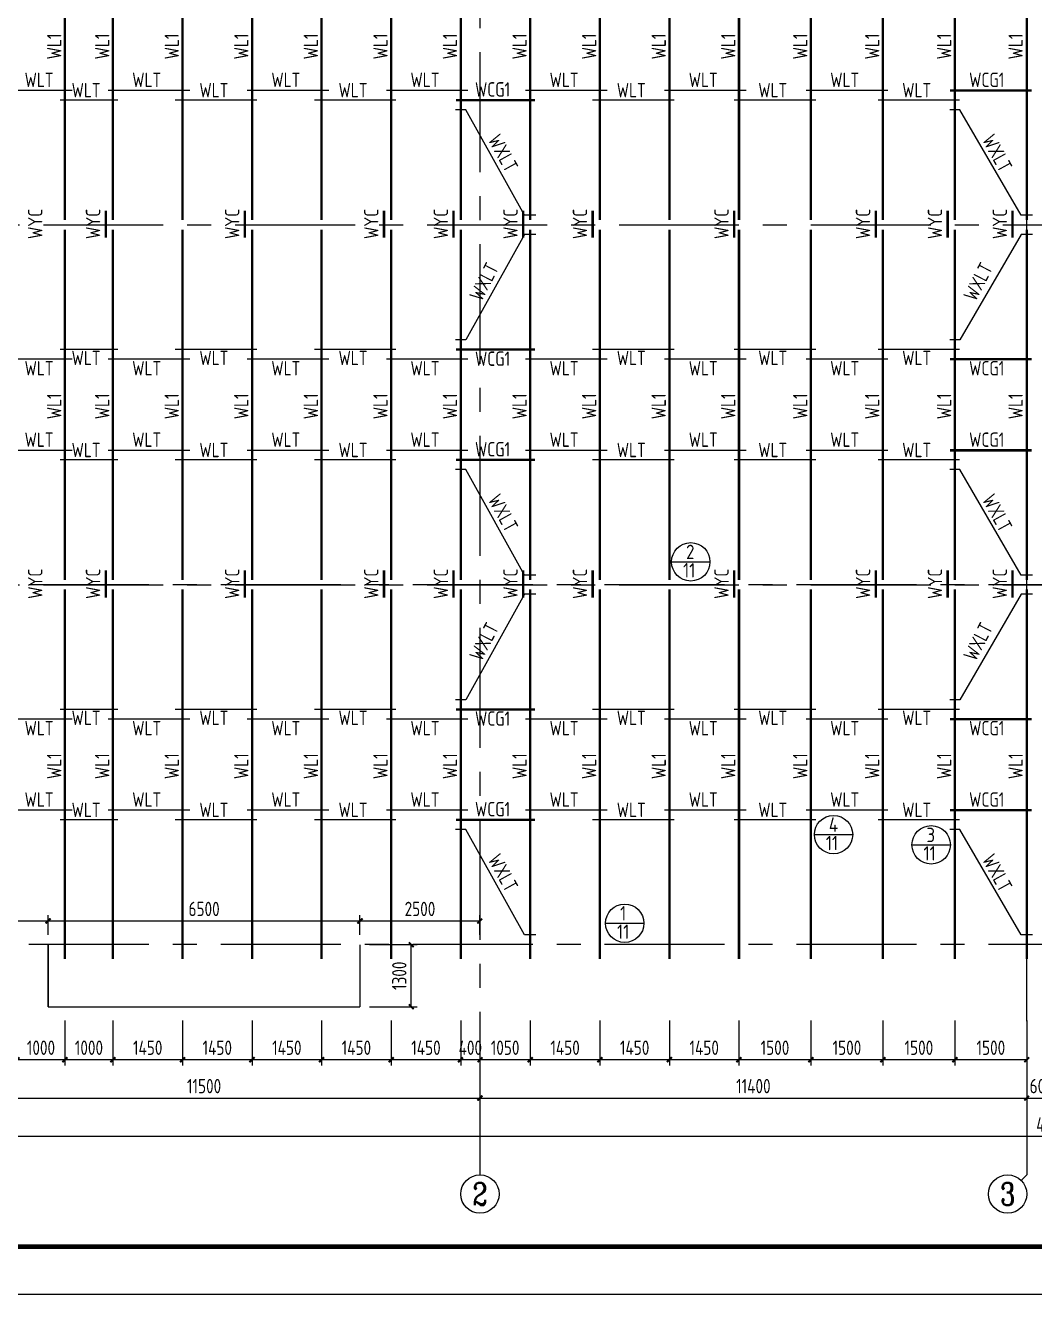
# Model space of a CAD drawing. Header units: millimetres. Extents: x 865490 to 879904, y 39442 to 44891.
# Drawn here: x 871674.5 to 871884.9, y 39450 to 39714.5 of the extents above; entities that cross this region are included whole.
import ezdxf
from ezdxf.enums import TextEntityAlignment as Align

# ---------------------------------------------------------------- set-up
doc = ezdxf.new("R2010")
doc.units = ezdxf.units.MM
doc.header["$LTSCALE"] = 1000
doc.header["$MEASUREMENT"] = 0
doc.linetypes.add('CENTER', pattern=[2, 1.25, -0.25, 0.25, -0.25])
doc.linetypes.add('DOTE', pattern=[2.42, 2, -0.2, 0.02, -0.2])
for name, color, linetype in [('1307', 7, 'Continuous'), ('AXIS', 3, 'Continuous'), ('AXIS_TEXT', 7, 'Continuous'), ('DIM', 7, 'Continuous'), ('DOTE', 1, 'DOTE'), ('檩条', 34, 'Continuous'), ('索引符号标注', 253, 'Continuous')]:
    doc.layers.add(name, color=color, linetype=linetype)
doc.layers.add('_0', color=7, linetype='Continuous', lineweight=25)
doc.styles.add('_TCH_AXIS', font='COMPLEX', dxfattribs={"bigfont": 'GBCBIG'})
doc.styles.add('COMPLEX', font='COMPLEX')
doc.styles.add('GBHZ', font='gbenor.shx', dxfattribs={"width": 0.9, "bigfont": 'gbcbig.shx'})
doc.dimstyles.new('Y100', dxfattribs={"dimscale": 0, "dimtxt": 3, "dimasz": 0.01, "dimexe": 1.2, "dimexo": 2, "dimgap": 1, "dimtad": 1, "dimdec": 0, "dimlfac": 100, "dimzin": 0, "dimdsep": 46, "dimtxsty": 'GBHZ', "dimblk": 'DX', "dimcen": 0.09, "dimdle": 1, "dimclrd": 7, "dimclre": 7, "dimclrt": 7, "dimadec": 0, "dimazin": 0, "dimtfac": 1, "dimtdec": 0, "dimtix": 1, "dimtmove": 2, "dimatfit": 3, "dimldrblk": 'DX', "dimfxl": 0, "dimtolj": 1, "dimtzin": 0, "dimarcsym": 0})

# ---------------------------------------------------------------- blocks, each defined once
blk = doc.blocks.new('_AXISO')
blk.add_circle((0, 0), 0.5)
at = {"layer": 'AXIS_TEXT', "style": 'COMPLEX', "width": 1.041667}
blk.add_attdef('A', text='', height=0.56, dxfattribs=at).set_placement((-0.25, -0.28), (0.25, -0.28), align=Align.FIT)
blk = doc.blocks.new('DX')
at = {"color": 0, "linetype": 'ByBlock', "const_width": 40}
blk.add_lwpolyline([(-54, -51), (46, 49)], dxfattribs=at)
blk = doc.blocks.new('*D468')
at = {"layer": 'Defpoints', "color": 0, "transparency": 16777216}
for p in [(871654.3, 39506.91), (871769.3, 39506.91), (871769.3, 39490.91)]:
    blk.add_point(p, dxfattribs=at)
at = {"layer": 'dim', "color": 7, "lineweight": -2, "transparency": 16777216}
for p, q in [((871654.3, 39504.91), (871654.3, 39489.71)), ((871769.3, 39504.91), (871769.3, 39489.71)), ((871654.31, 39490.91), (871769.29, 39490.91))]:
    blk.add_line(p, q, dxfattribs=at)
at = {"layer": 'dim', "color": 7, "lineweight": -2, "transparency": 16777216, "xscale": 0.01, "yscale": 0.01, "zscale": 0.01, "rotation": 180}
blk.add_blockref('DX', (871654.3, 39490.91), dxfattribs=at)
at = {"layer": 'dim', "color": 7, "lineweight": -2, "transparency": 16777216, "xscale": 0.01, "yscale": 0.01, "zscale": 0.01}
blk.add_blockref('DX', (871769.3, 39490.91), dxfattribs=at)
at = {"layer": 'dim', "color": 7, "transparency": 16777216, "insert": (871711.8, 39493.41), "char_height": 3, "attachment_point": 5, "style": 'GBHZ'}
blk.add_mtext('\\A1;11500', dxfattribs=at)
blk = doc.blocks.new('*D469')
at = {"layer": 'Defpoints', "color": 0, "transparency": 16777216}
for p in [(871769.3, 39506.91), (871883.3, 39506.91), (871883.3, 39490.91)]:
    blk.add_point(p, dxfattribs=at)
at = {"layer": 'dim', "color": 7, "lineweight": -2, "transparency": 16777216}
for p, q in [((871769.3, 39504.91), (871769.3, 39489.71)), ((871883.3, 39504.91), (871883.3, 39489.71)), ((871769.31, 39490.91), (871883.29, 39490.91))]:
    blk.add_line(p, q, dxfattribs=at)
at = {"layer": 'dim', "color": 7, "lineweight": -2, "transparency": 16777216, "xscale": 0.01, "yscale": 0.01, "zscale": 0.01, "rotation": 180}
blk.add_blockref('DX', (871769.3, 39490.91), dxfattribs=at)
at = {"layer": 'dim', "color": 7, "lineweight": -2, "transparency": 16777216, "xscale": 0.01, "yscale": 0.01, "zscale": 0.01}
blk.add_blockref('DX', (871883.3, 39490.91), dxfattribs=at)
at = {"layer": 'dim', "color": 7, "transparency": 16777216, "insert": (871826.3, 39493.41), "char_height": 3, "attachment_point": 5, "style": 'GBHZ'}
blk.add_mtext('\\A1;11400', dxfattribs=at)
blk = doc.blocks.new('*D470')
at = {"layer": 'Defpoints', "color": 0, "transparency": 16777216}
for p in [(871883.3, 39506.91), (871889.3, 39506.91), (871889.3, 39490.91)]:
    blk.add_point(p, dxfattribs=at)
at = {"layer": 'dim', "color": 7, "lineweight": -2, "transparency": 16777216}
for p, q in [((871883.3, 39504.91), (871883.3, 39489.71)), ((871889.3, 39504.91), (871889.3, 39489.71)), ((871883.29, 39490.91), (871883.28, 39490.91)), ((871883.3, 39490.91), (871889.3, 39490.91)), ((871889.31, 39490.91), (871889.32, 39490.91))]:
    blk.add_line(p, q, dxfattribs=at)
at = {"layer": 'dim', "color": 7, "lineweight": -2, "transparency": 16777216, "xscale": 0.01, "yscale": 0.01, "zscale": 0.01}
blk.add_blockref('DX', (871883.3, 39490.91), dxfattribs=at)
at = {"layer": 'dim', "color": 7, "lineweight": -2, "transparency": 16777216, "xscale": 0.01, "yscale": 0.01, "zscale": 0.01, "rotation": 180}
blk.add_blockref('DX', (871889.3, 39490.91), dxfattribs=at)
at = {"layer": 'dim', "color": 7, "transparency": 16777216, "insert": (871886.3, 39493.41), "char_height": 3, "attachment_point": 5, "style": 'GBHZ'}
blk.add_mtext('\\A1;600', dxfattribs=at)
blk = doc.blocks.new('*D474')
at = {"layer": 'Defpoints', "color": 0, "transparency": 16777216}
for p in [(871654.3, 39506.91), (872124.3, 39506.91), (871654.3, 39482.91)]:
    blk.add_point(p, dxfattribs=at)
at = {"layer": 'dim', "color": 7, "lineweight": -2, "transparency": 16777216}
for p, q in [((871654.3, 39504.91), (871654.3, 39481.71)), ((872124.3, 39504.91), (872124.3, 39481.71)), ((872124.29, 39482.91), (871654.31, 39482.91))]:
    blk.add_line(p, q, dxfattribs=at)
at = {"layer": 'dim', "color": 7, "lineweight": -2, "transparency": 16777216, "xscale": 0.01, "yscale": 0.01, "zscale": 0.01, "rotation": 180}
blk.add_blockref('DX', (871654.3, 39482.91), dxfattribs=at)
at = {"layer": 'dim', "color": 7, "lineweight": -2, "transparency": 16777216, "xscale": 0.01, "yscale": 0.01, "zscale": 0.01}
blk.add_blockref('DX', (872124.3, 39482.91), dxfattribs=at)
at = {"layer": 'dim', "color": 7, "transparency": 16777216, "insert": (871889.3, 39485.41), "char_height": 3, "attachment_point": 5, "style": 'GBHZ'}
blk.add_mtext('\\A1;47000', dxfattribs=at)
blk = doc.blocks.new('*D489')
at = {"layer": 'Defpoints', "color": 0, "transparency": 16777216}
for p in [(871868.3, 39509.06), (871883.3, 39509.06), (871868.3, 39498.91)]:
    blk.add_point(p, dxfattribs=at)
at = {"layer": 'dim', "color": 7, "lineweight": -2, "transparency": 16777216}
for p, q in [((871868.3, 39507.06), (871868.3, 39497.71)), ((871883.3, 39507.06), (871883.3, 39497.71)), ((871883.29, 39498.91), (871868.31, 39498.91))]:
    blk.add_line(p, q, dxfattribs=at)
at = {"layer": 'dim', "color": 7, "lineweight": -2, "transparency": 16777216, "xscale": 0.01, "yscale": 0.01, "zscale": 0.01, "rotation": 180}
blk.add_blockref('DX', (871868.3, 39498.91), dxfattribs=at)
at = {"layer": 'dim', "color": 7, "lineweight": -2, "transparency": 16777216, "xscale": 0.01, "yscale": 0.01, "zscale": 0.01}
blk.add_blockref('DX', (871883.3, 39498.91), dxfattribs=at)
at = {"layer": 'dim', "color": 7, "transparency": 16777216, "insert": (871875.8, 39501.41), "char_height": 3, "attachment_point": 5, "style": 'GBHZ'}
blk.add_mtext('\\A1;1500', dxfattribs=at)
blk = doc.blocks.new('*D490')
at = {"layer": 'Defpoints', "color": 0, "transparency": 16777216}
for p in [(871853.3, 39509.06), (871868.3, 39509.06), (871853.3, 39498.91)]:
    blk.add_point(p, dxfattribs=at)
at = {"layer": 'dim', "color": 7, "lineweight": -2, "transparency": 16777216}
for p, q in [((871853.3, 39507.06), (871853.3, 39497.71)), ((871868.3, 39507.06), (871868.3, 39497.71)), ((871868.29, 39498.91), (871853.31, 39498.91))]:
    blk.add_line(p, q, dxfattribs=at)
at = {"layer": 'dim', "color": 7, "lineweight": -2, "transparency": 16777216, "xscale": 0.01, "yscale": 0.01, "zscale": 0.01, "rotation": 180}
blk.add_blockref('DX', (871853.3, 39498.91), dxfattribs=at)
at = {"layer": 'dim', "color": 7, "lineweight": -2, "transparency": 16777216, "xscale": 0.01, "yscale": 0.01, "zscale": 0.01}
blk.add_blockref('DX', (871868.3, 39498.91), dxfattribs=at)
at = {"layer": 'dim', "color": 7, "transparency": 16777216, "insert": (871860.8, 39501.41), "char_height": 3, "attachment_point": 5, "style": 'GBHZ'}
blk.add_mtext('\\A1;1500', dxfattribs=at)
blk = doc.blocks.new('*D491')
at = {"layer": 'Defpoints', "color": 0, "transparency": 16777216}
for p in [(871838.3, 39509.06), (871853.3, 39509.06), (871838.3, 39498.91)]:
    blk.add_point(p, dxfattribs=at)
at = {"layer": 'dim', "color": 7, "lineweight": -2, "transparency": 16777216}
for p, q in [((871838.3, 39507.06), (871838.3, 39497.71)), ((871853.3, 39507.06), (871853.3, 39497.71)), ((871853.29, 39498.91), (871838.31, 39498.91))]:
    blk.add_line(p, q, dxfattribs=at)
at = {"layer": 'dim', "color": 7, "lineweight": -2, "transparency": 16777216, "xscale": 0.01, "yscale": 0.01, "zscale": 0.01, "rotation": 180}
blk.add_blockref('DX', (871838.3, 39498.91), dxfattribs=at)
at = {"layer": 'dim', "color": 7, "lineweight": -2, "transparency": 16777216, "xscale": 0.01, "yscale": 0.01, "zscale": 0.01}
blk.add_blockref('DX', (871853.3, 39498.91), dxfattribs=at)
at = {"layer": 'dim', "color": 7, "transparency": 16777216, "insert": (871845.8, 39501.41), "char_height": 3, "attachment_point": 5, "style": 'GBHZ'}
blk.add_mtext('\\A1;1500', dxfattribs=at)
blk = doc.blocks.new('*D492')
at = {"layer": 'Defpoints', "color": 0, "transparency": 16777216}
for p in [(871823.3, 39509.06), (871838.3, 39509.06), (871823.3, 39498.91)]:
    blk.add_point(p, dxfattribs=at)
at = {"layer": 'dim', "color": 7, "lineweight": -2, "transparency": 16777216}
for p, q in [((871823.3, 39507.06), (871823.3, 39497.71)), ((871838.3, 39507.06), (871838.3, 39497.71)), ((871838.29, 39498.91), (871823.31, 39498.91))]:
    blk.add_line(p, q, dxfattribs=at)
at = {"layer": 'dim', "color": 7, "lineweight": -2, "transparency": 16777216, "xscale": 0.01, "yscale": 0.01, "zscale": 0.01, "rotation": 180}
blk.add_blockref('DX', (871823.3, 39498.91), dxfattribs=at)
at = {"layer": 'dim', "color": 7, "lineweight": -2, "transparency": 16777216, "xscale": 0.01, "yscale": 0.01, "zscale": 0.01}
blk.add_blockref('DX', (871838.3, 39498.91), dxfattribs=at)
at = {"layer": 'dim', "color": 7, "transparency": 16777216, "insert": (871830.8, 39501.41), "char_height": 3, "attachment_point": 5, "style": 'GBHZ'}
blk.add_mtext('\\A1;1500', dxfattribs=at)
blk = doc.blocks.new('*D493')
at = {"layer": 'Defpoints', "color": 0, "transparency": 16777216}
for p in [(871808.8, 39509.06), (871823.3, 39509.06), (871808.8, 39498.91)]:
    blk.add_point(p, dxfattribs=at)
at = {"layer": 'dim', "color": 7, "lineweight": -2, "transparency": 16777216}
for p, q in [((871808.8, 39507.06), (871808.8, 39497.71)), ((871823.3, 39507.06), (871823.3, 39497.71)), ((871823.29, 39498.91), (871808.81, 39498.91))]:
    blk.add_line(p, q, dxfattribs=at)
at = {"layer": 'dim', "color": 7, "lineweight": -2, "transparency": 16777216, "xscale": 0.01, "yscale": 0.01, "zscale": 0.01, "rotation": 180}
blk.add_blockref('DX', (871808.8, 39498.91), dxfattribs=at)
at = {"layer": 'dim', "color": 7, "lineweight": -2, "transparency": 16777216, "xscale": 0.01, "yscale": 0.01, "zscale": 0.01}
blk.add_blockref('DX', (871823.3, 39498.91), dxfattribs=at)
at = {"layer": 'dim', "color": 7, "transparency": 16777216, "insert": (871816.05, 39501.41), "char_height": 3, "attachment_point": 5, "style": 'GBHZ'}
blk.add_mtext('\\A1;1450', dxfattribs=at)
blk = doc.blocks.new('*D494')
at = {"layer": 'Defpoints', "color": 0, "transparency": 16777216}
for p in [(871794.3, 39509.06), (871808.8, 39509.06), (871794.3, 39498.91)]:
    blk.add_point(p, dxfattribs=at)
at = {"layer": 'dim', "color": 7, "lineweight": -2, "transparency": 16777216}
for p, q in [((871794.3, 39507.06), (871794.3, 39497.71)), ((871808.8, 39507.06), (871808.8, 39497.71)), ((871808.79, 39498.91), (871794.31, 39498.91))]:
    blk.add_line(p, q, dxfattribs=at)
at = {"layer": 'dim', "color": 7, "lineweight": -2, "transparency": 16777216, "xscale": 0.01, "yscale": 0.01, "zscale": 0.01, "rotation": 180}
blk.add_blockref('DX', (871794.3, 39498.91), dxfattribs=at)
at = {"layer": 'dim', "color": 7, "lineweight": -2, "transparency": 16777216, "xscale": 0.01, "yscale": 0.01, "zscale": 0.01}
blk.add_blockref('DX', (871808.8, 39498.91), dxfattribs=at)
at = {"layer": 'dim', "color": 7, "transparency": 16777216, "insert": (871801.55, 39501.41), "char_height": 3, "attachment_point": 5, "style": 'GBHZ'}
blk.add_mtext('\\A1;1450', dxfattribs=at)
blk = doc.blocks.new('*D495')
at = {"layer": 'Defpoints', "color": 0, "transparency": 16777216}
for p in [(871779.8, 39509.06), (871794.3, 39509.06), (871779.8, 39498.91)]:
    blk.add_point(p, dxfattribs=at)
at = {"layer": 'dim', "color": 7, "lineweight": -2, "transparency": 16777216}
for p, q in [((871779.8, 39507.06), (871779.8, 39497.71)), ((871794.3, 39507.06), (871794.3, 39497.71)), ((871794.29, 39498.91), (871779.81, 39498.91))]:
    blk.add_line(p, q, dxfattribs=at)
at = {"layer": 'dim', "color": 7, "lineweight": -2, "transparency": 16777216, "xscale": 0.01, "yscale": 0.01, "zscale": 0.01, "rotation": 180}
blk.add_blockref('DX', (871779.8, 39498.91), dxfattribs=at)
at = {"layer": 'dim', "color": 7, "lineweight": -2, "transparency": 16777216, "xscale": 0.01, "yscale": 0.01, "zscale": 0.01}
blk.add_blockref('DX', (871794.3, 39498.91), dxfattribs=at)
at = {"layer": 'dim', "color": 7, "transparency": 16777216, "insert": (871787.05, 39501.41), "char_height": 3, "attachment_point": 5, "style": 'GBHZ'}
blk.add_mtext('\\A1;1450', dxfattribs=at)
blk = doc.blocks.new('*D496')
at = {"layer": 'Defpoints', "color": 0, "transparency": 16777216}
for p in [(871769.3, 39509.06), (871779.8, 39509.06), (871769.3, 39498.91)]:
    blk.add_point(p, dxfattribs=at)
at = {"layer": 'dim', "color": 7, "lineweight": -2, "transparency": 16777216}
for p, q in [((871769.3, 39507.06), (871769.3, 39497.71)), ((871779.8, 39507.06), (871779.8, 39497.71)), ((871779.79, 39498.91), (871769.31, 39498.91))]:
    blk.add_line(p, q, dxfattribs=at)
at = {"layer": 'dim', "color": 7, "lineweight": -2, "transparency": 16777216, "xscale": 0.01, "yscale": 0.01, "zscale": 0.01, "rotation": 180}
blk.add_blockref('DX', (871769.3, 39498.91), dxfattribs=at)
at = {"layer": 'dim', "color": 7, "lineweight": -2, "transparency": 16777216, "xscale": 0.01, "yscale": 0.01, "zscale": 0.01}
blk.add_blockref('DX', (871779.8, 39498.91), dxfattribs=at)
at = {"layer": 'dim', "color": 7, "transparency": 16777216, "insert": (871774.55, 39501.41), "char_height": 3, "attachment_point": 5, "style": 'GBHZ'}
blk.add_mtext('\\A1;1050', dxfattribs=at)
blk = doc.blocks.new('*D497')
at = {"layer": 'Defpoints', "color": 0, "transparency": 16777216}
for p in [(871765.3, 39509.06), (871769.3, 39509.06), (871765.3, 39498.91)]:
    blk.add_point(p, dxfattribs=at)
at = {"layer": 'dim', "color": 7, "lineweight": -2, "transparency": 16777216}
for p, q in [((871765.3, 39507.06), (871765.3, 39497.71)), ((871769.3, 39507.06), (871769.3, 39497.71)), ((871765.29, 39498.91), (871765.28, 39498.91)), ((871769.3, 39498.91), (871765.3, 39498.91)), ((871769.31, 39498.91), (871769.32, 39498.91))]:
    blk.add_line(p, q, dxfattribs=at)
at = {"layer": 'dim', "color": 7, "lineweight": -2, "transparency": 16777216, "xscale": 0.01, "yscale": 0.01, "zscale": 0.01}
blk.add_blockref('DX', (871765.3, 39498.91), dxfattribs=at)
at = {"layer": 'dim', "color": 7, "lineweight": -2, "transparency": 16777216, "xscale": 0.01, "yscale": 0.01, "zscale": 0.01, "rotation": 180}
blk.add_blockref('DX', (871769.3, 39498.91), dxfattribs=at)
at = {"layer": 'dim', "color": 7, "transparency": 16777216, "insert": (871767.3, 39501.41), "char_height": 3, "attachment_point": 5, "style": 'GBHZ'}
blk.add_mtext('\\A1;400', dxfattribs=at)
blk = doc.blocks.new('*D498')
at = {"layer": 'Defpoints', "color": 0, "transparency": 16777216}
for p in [(871750.8, 39509.06), (871765.3, 39509.06), (871750.8, 39498.91)]:
    blk.add_point(p, dxfattribs=at)
at = {"layer": 'dim', "color": 7, "lineweight": -2, "transparency": 16777216}
for p, q in [((871750.8, 39507.06), (871750.8, 39497.71)), ((871765.3, 39507.06), (871765.3, 39497.71)), ((871765.29, 39498.91), (871750.81, 39498.91))]:
    blk.add_line(p, q, dxfattribs=at)
at = {"layer": 'dim', "color": 7, "lineweight": -2, "transparency": 16777216, "xscale": 0.01, "yscale": 0.01, "zscale": 0.01, "rotation": 180}
blk.add_blockref('DX', (871750.8, 39498.91), dxfattribs=at)
at = {"layer": 'dim', "color": 7, "lineweight": -2, "transparency": 16777216, "xscale": 0.01, "yscale": 0.01, "zscale": 0.01}
blk.add_blockref('DX', (871765.3, 39498.91), dxfattribs=at)
at = {"layer": 'dim', "color": 7, "transparency": 16777216, "insert": (871758.05, 39501.41), "char_height": 3, "attachment_point": 5, "style": 'GBHZ'}
blk.add_mtext('\\A1;1450', dxfattribs=at)
blk = doc.blocks.new('*D499')
at = {"layer": 'Defpoints', "color": 0, "transparency": 16777216}
for p in [(871736.3, 39509.06), (871750.8, 39509.06), (871736.3, 39498.91)]:
    blk.add_point(p, dxfattribs=at)
at = {"layer": 'dim', "color": 7, "lineweight": -2, "transparency": 16777216}
for p, q in [((871736.3, 39507.06), (871736.3, 39497.71)), ((871750.8, 39507.06), (871750.8, 39497.71)), ((871750.79, 39498.91), (871736.31, 39498.91))]:
    blk.add_line(p, q, dxfattribs=at)
at = {"layer": 'dim', "color": 7, "lineweight": -2, "transparency": 16777216, "xscale": 0.01, "yscale": 0.01, "zscale": 0.01, "rotation": 180}
blk.add_blockref('DX', (871736.3, 39498.91), dxfattribs=at)
at = {"layer": 'dim', "color": 7, "lineweight": -2, "transparency": 16777216, "xscale": 0.01, "yscale": 0.01, "zscale": 0.01}
blk.add_blockref('DX', (871750.8, 39498.91), dxfattribs=at)
at = {"layer": 'dim', "color": 7, "transparency": 16777216, "insert": (871743.55, 39501.41), "char_height": 3, "attachment_point": 5, "style": 'GBHZ'}
blk.add_mtext('\\A1;1450', dxfattribs=at)
blk = doc.blocks.new('*D500')
at = {"layer": 'Defpoints', "color": 0, "transparency": 16777216}
for p in [(871721.8, 39509.06), (871736.3, 39509.06), (871721.8, 39498.91)]:
    blk.add_point(p, dxfattribs=at)
at = {"layer": 'dim', "color": 7, "lineweight": -2, "transparency": 16777216}
for p, q in [((871721.8, 39507.06), (871721.8, 39497.71)), ((871736.3, 39507.06), (871736.3, 39497.71)), ((871736.29, 39498.91), (871721.81, 39498.91))]:
    blk.add_line(p, q, dxfattribs=at)
at = {"layer": 'dim', "color": 7, "lineweight": -2, "transparency": 16777216, "xscale": 0.01, "yscale": 0.01, "zscale": 0.01, "rotation": 180}
blk.add_blockref('DX', (871721.8, 39498.91), dxfattribs=at)
at = {"layer": 'dim', "color": 7, "lineweight": -2, "transparency": 16777216, "xscale": 0.01, "yscale": 0.01, "zscale": 0.01}
blk.add_blockref('DX', (871736.3, 39498.91), dxfattribs=at)
at = {"layer": 'dim', "color": 7, "transparency": 16777216, "insert": (871729.05, 39501.41), "char_height": 3, "attachment_point": 5, "style": 'GBHZ'}
blk.add_mtext('\\A1;1450', dxfattribs=at)
blk = doc.blocks.new('*D501')
at = {"layer": 'Defpoints', "color": 0, "transparency": 16777216}
for p in [(871707.3, 39509.06), (871721.8, 39509.06), (871707.3, 39498.91)]:
    blk.add_point(p, dxfattribs=at)
at = {"layer": 'dim', "color": 7, "lineweight": -2, "transparency": 16777216}
for p, q in [((871707.3, 39507.06), (871707.3, 39497.71)), ((871721.8, 39507.06), (871721.8, 39497.71)), ((871721.79, 39498.91), (871707.31, 39498.91))]:
    blk.add_line(p, q, dxfattribs=at)
at = {"layer": 'dim', "color": 7, "lineweight": -2, "transparency": 16777216, "xscale": 0.01, "yscale": 0.01, "zscale": 0.01, "rotation": 180}
blk.add_blockref('DX', (871707.3, 39498.91), dxfattribs=at)
at = {"layer": 'dim', "color": 7, "lineweight": -2, "transparency": 16777216, "xscale": 0.01, "yscale": 0.01, "zscale": 0.01}
blk.add_blockref('DX', (871721.8, 39498.91), dxfattribs=at)
at = {"layer": 'dim', "color": 7, "transparency": 16777216, "insert": (871714.55, 39501.41), "char_height": 3, "attachment_point": 5, "style": 'GBHZ'}
blk.add_mtext('\\A1;1450', dxfattribs=at)
blk = doc.blocks.new('*D502')
at = {"layer": 'Defpoints', "color": 0, "transparency": 16777216}
for p in [(871692.8, 39509.06), (871707.3, 39509.06), (871692.8, 39498.91)]:
    blk.add_point(p, dxfattribs=at)
at = {"layer": 'dim', "color": 7, "lineweight": -2, "transparency": 16777216}
for p, q in [((871692.8, 39507.06), (871692.8, 39497.71)), ((871707.3, 39507.06), (871707.3, 39497.71)), ((871707.29, 39498.91), (871692.81, 39498.91))]:
    blk.add_line(p, q, dxfattribs=at)
at = {"layer": 'dim', "color": 7, "lineweight": -2, "transparency": 16777216, "xscale": 0.01, "yscale": 0.01, "zscale": 0.01, "rotation": 180}
blk.add_blockref('DX', (871692.8, 39498.91), dxfattribs=at)
at = {"layer": 'dim', "color": 7, "lineweight": -2, "transparency": 16777216, "xscale": 0.01, "yscale": 0.01, "zscale": 0.01}
blk.add_blockref('DX', (871707.3, 39498.91), dxfattribs=at)
at = {"layer": 'dim', "color": 7, "transparency": 16777216, "insert": (871700.05, 39501.41), "char_height": 3, "attachment_point": 5, "style": 'GBHZ'}
blk.add_mtext('\\A1;1450', dxfattribs=at)
blk = doc.blocks.new('*D503')
at = {"layer": 'Defpoints', "color": 0, "transparency": 16777216}
for p in [(871682.8, 39509.06), (871692.8, 39509.06), (871682.8, 39498.91)]:
    blk.add_point(p, dxfattribs=at)
at = {"layer": 'dim', "color": 7, "lineweight": -2, "transparency": 16777216}
for p, q in [((871682.8, 39507.06), (871682.8, 39497.71)), ((871692.8, 39507.06), (871692.8, 39497.71)), ((871692.79, 39498.91), (871682.81, 39498.91))]:
    blk.add_line(p, q, dxfattribs=at)
at = {"layer": 'dim', "color": 7, "lineweight": -2, "transparency": 16777216, "xscale": 0.01, "yscale": 0.01, "zscale": 0.01, "rotation": 180}
blk.add_blockref('DX', (871682.8, 39498.91), dxfattribs=at)
at = {"layer": 'dim', "color": 7, "lineweight": -2, "transparency": 16777216, "xscale": 0.01, "yscale": 0.01, "zscale": 0.01}
blk.add_blockref('DX', (871692.8, 39498.91), dxfattribs=at)
at = {"layer": 'dim', "color": 7, "transparency": 16777216, "insert": (871687.8, 39501.41), "char_height": 3, "attachment_point": 5, "style": 'GBHZ'}
blk.add_mtext('\\A1;1000', dxfattribs=at)
blk = doc.blocks.new('*D504')
at = {"layer": 'Defpoints', "color": 0, "transparency": 16777216}
for p in [(871672.8, 39509.06), (871682.8, 39509.06), (871672.8, 39498.91)]:
    blk.add_point(p, dxfattribs=at)
at = {"layer": 'dim', "color": 7, "lineweight": -2, "transparency": 16777216}
for p, q in [((871672.8, 39507.06), (871672.8, 39497.71)), ((871682.8, 39507.06), (871682.8, 39497.71)), ((871682.79, 39498.91), (871672.81, 39498.91))]:
    blk.add_line(p, q, dxfattribs=at)
at = {"layer": 'dim', "color": 7, "lineweight": -2, "transparency": 16777216, "xscale": 0.01, "yscale": 0.01, "zscale": 0.01, "rotation": 180}
blk.add_blockref('DX', (871672.8, 39498.91), dxfattribs=at)
at = {"layer": 'dim', "color": 7, "lineweight": -2, "transparency": 16777216, "xscale": 0.01, "yscale": 0.01, "zscale": 0.01}
blk.add_blockref('DX', (871682.8, 39498.91), dxfattribs=at)
at = {"layer": 'dim', "color": 7, "transparency": 16777216, "insert": (871677.8, 39501.41), "char_height": 3, "attachment_point": 5, "style": 'GBHZ'}
blk.add_mtext('\\A1;1000', dxfattribs=at)
blk = doc.blocks.new('*D540')
at = {"layer": 'Defpoints', "color": 0, "transparency": 16777216}
for p in [(871744.3, 39522.91), (871754.99, 39522.91), (871744.3, 39509.91)]:
    blk.add_point(p, dxfattribs=at)
at = {"layer": 'dim', "color": 7, "lineweight": -2, "transparency": 16777216}
for p, q in [((871746.3, 39522.91), (871756.19, 39522.91)), ((871754.99, 39509.92), (871754.99, 39522.9)), ((871746.3, 39509.91), (871756.19, 39509.91))]:
    blk.add_line(p, q, dxfattribs=at)
at = {"layer": 'dim', "color": 7, "lineweight": -2, "transparency": 16777216, "xscale": 0.01, "yscale": 0.01, "zscale": 0.01}
for p, rotation in [((871754.99, 39522.91), 90), ((871754.99, 39509.91), 270)]:
    blk.add_blockref('DX', p, dxfattribs=dict(at, rotation=rotation))
at = {"layer": 'dim', "color": 7, "transparency": 16777216, "insert": (871752.49, 39516.41), "char_height": 3, "attachment_point": 5, "rotation": 90, "style": 'GBHZ'}
blk.add_mtext('\\A1;1300', dxfattribs=at)
blk = doc.blocks.new('*D541')
at = {"layer": 'Defpoints', "color": 0, "transparency": 16777216}
for p in [(871679.3, 39527.83), (871654.3, 39522.91), (871679.3, 39522.91)]:
    blk.add_point(p, dxfattribs=at)
at = {"layer": 'dim', "color": 7, "lineweight": -2, "transparency": 16777216}
for p, q in [((871654.3, 39524.91), (871654.3, 39529.03)), ((871679.3, 39524.91), (871679.3, 39529.03)), ((871654.31, 39527.83), (871679.29, 39527.83))]:
    blk.add_line(p, q, dxfattribs=at)
at = {"layer": 'dim', "color": 7, "lineweight": -2, "transparency": 16777216, "xscale": 0.01, "yscale": 0.01, "zscale": 0.01, "rotation": 180}
blk.add_blockref('DX', (871654.3, 39527.83), dxfattribs=at)
at = {"layer": 'dim', "color": 7, "lineweight": -2, "transparency": 16777216, "xscale": 0.01, "yscale": 0.01, "zscale": 0.01}
blk.add_blockref('DX', (871679.3, 39527.83), dxfattribs=at)
at = {"layer": 'dim', "color": 7, "transparency": 16777216, "insert": (871666.8, 39530.33), "char_height": 3, "attachment_point": 5, "style": 'GBHZ'}
blk.add_mtext('\\A1;2500', dxfattribs=at)
blk = doc.blocks.new('*D542')
at = {"layer": 'Defpoints', "color": 0, "transparency": 16777216}
for p in [(871744.3, 39527.83), (871679.3, 39522.91), (871744.3, 39522.91)]:
    blk.add_point(p, dxfattribs=at)
at = {"layer": 'dim', "color": 7, "lineweight": -2, "transparency": 16777216}
for p, q in [((871679.3, 39524.91), (871679.3, 39529.03)), ((871744.3, 39524.91), (871744.3, 39529.03)), ((871679.31, 39527.83), (871744.29, 39527.83))]:
    blk.add_line(p, q, dxfattribs=at)
at = {"layer": 'dim', "color": 7, "lineweight": -2, "transparency": 16777216, "xscale": 0.01, "yscale": 0.01, "zscale": 0.01, "rotation": 180}
blk.add_blockref('DX', (871679.3, 39527.83), dxfattribs=at)
at = {"layer": 'dim', "color": 7, "lineweight": -2, "transparency": 16777216, "xscale": 0.01, "yscale": 0.01, "zscale": 0.01}
blk.add_blockref('DX', (871744.3, 39527.83), dxfattribs=at)
at = {"layer": 'dim', "color": 7, "transparency": 16777216, "insert": (871711.8, 39530.33), "char_height": 3, "attachment_point": 5, "style": 'GBHZ'}
blk.add_mtext('\\A1;6500', dxfattribs=at)
blk = doc.blocks.new('*D543')
at = {"layer": 'Defpoints', "color": 0, "transparency": 16777216}
for p in [(871769.3, 39527.83), (871744.3, 39522.91), (871769.3, 39522.91)]:
    blk.add_point(p, dxfattribs=at)
at = {"layer": 'dim', "color": 7, "lineweight": -2, "transparency": 16777216}
for p, q in [((871744.3, 39524.91), (871744.3, 39529.03)), ((871769.3, 39524.91), (871769.3, 39529.03)), ((871744.31, 39527.83), (871769.29, 39527.83))]:
    blk.add_line(p, q, dxfattribs=at)
at = {"layer": 'dim', "color": 7, "lineweight": -2, "transparency": 16777216, "xscale": 0.01, "yscale": 0.01, "zscale": 0.01, "rotation": 180}
blk.add_blockref('DX', (871744.3, 39527.83), dxfattribs=at)
at = {"layer": 'dim', "color": 7, "lineweight": -2, "transparency": 16777216, "xscale": 0.01, "yscale": 0.01, "zscale": 0.01}
blk.add_blockref('DX', (871769.3, 39527.83), dxfattribs=at)
at = {"layer": 'dim', "color": 7, "transparency": 16777216, "insert": (871756.8, 39530.33), "char_height": 3, "attachment_point": 5, "style": 'GBHZ'}
blk.add_mtext('\\A1;2500', dxfattribs=at)

msp = doc.modelspace()

# ---------------------------------------------------------------- linework, layer by layer
msp.add_line((872400.02, 39449.955), (871559.02, 39449.955))
at = {"color": 0, "const_width": 1}
msp.add_lwpolyline([(872390.02, 39459.955), (871584.02, 39459.955), (871584.02, 40033.955), (872390.02, 40033.955)], close=True, dxfattribs=at)
at = {"layer": '_0', "color": 0, "const_width": 0.3}
for points in [[(871679.298, 39509.914), (871679.298, 39522.914)], [(871744.298, 39509.914), (871744.298, 39522.914)], [(871679.298, 39509.914), (871744.298, 39509.914)]]:
    msp.add_lwpolyline(points, dxfattribs=at)
at = {"layer": 'AXIS', "color": 0}
for p, q in [((871769.298, 39506.914), (871769.298, 39474.914)), ((871883.298, 39506.914), (871883.298, 39474.914)), ((871882.126, 39473.742), (871883.298, 39474.914))]:
    msp.add_line(p, q, dxfattribs=at)
at = {"layer": 'DOTE', "linetype": 'CENTER', "ltscale": 0.02}
for p, q in [((871769.298, 39988.914), (871769.298, 39506.914)), ((871883.298, 39506.914), (871883.298, 39988.914)), ((871638.298, 39672.914), (872140.298, 39672.914)), ((871638.298, 39597.914), (872140.298, 39597.914)), ((872140.298, 39597.914), (871638.298, 39597.914)), ((872140.298, 39522.914), (871638.298, 39522.914))]:
    msp.add_line(p, q, dxfattribs=at)
at = {"layer": '檩条', "color": 4}
for p, q in [((871684.298, 39700.914), (871671.798, 39700.914)), ((871708.798, 39700.914), (871691.798, 39700.914)), ((871737.798, 39700.914), (871720.798, 39700.914)), ((871766.798, 39700.914), (871749.798, 39700.914)), ((871795.798, 39700.914), (871778.798, 39700.914)), ((871824.798, 39700.914), (871807.798, 39700.914)), ((871854.298, 39700.914), (871837.298, 39700.914)), ((871684.298, 39644.914), (871671.798, 39644.914)), ((871708.798, 39644.914), (871691.798, 39644.914)), ((871737.798, 39644.914), (871720.798, 39644.914)), ((871766.798, 39644.914), (871749.798, 39644.914)), ((871795.798, 39644.914), (871778.798, 39644.914)), ((871824.798, 39644.914), (871807.798, 39644.914)), ((871854.298, 39644.914), (871837.298, 39644.914)), ((871684.298, 39625.914), (871671.798, 39625.914)), ((871708.798, 39625.914), (871691.798, 39625.914)), ((871737.798, 39625.914), (871720.798, 39625.914)), ((871766.798, 39625.914), (871749.798, 39625.914)), ((871795.798, 39625.914), (871778.798, 39625.914)), ((871824.798, 39625.914), (871807.798, 39625.914)), ((871854.298, 39625.914), (871837.298, 39625.914)), ((871684.298, 39569.914), (871671.798, 39569.914)), ((871708.798, 39569.914), (871691.798, 39569.914)), ((871737.798, 39569.914), (871720.798, 39569.914)), ((871766.798, 39569.914), (871749.798, 39569.914)), ((871795.798, 39569.914), (871778.798, 39569.914)), ((871824.798, 39569.914), (871807.798, 39569.914)), ((871854.298, 39569.914), (871837.298, 39569.914)), ((871684.298, 39550.914), (871671.798, 39550.914)), ((871708.798, 39550.914), (871691.798, 39550.914)), ((871737.798, 39550.914), (871720.798, 39550.914)), ((871766.798, 39550.914), (871749.798, 39550.914)), ((871795.798, 39550.914), (871778.798, 39550.914)), ((871824.798, 39550.914), (871807.798, 39550.914)), ((871854.298, 39550.914), (871837.298, 39550.914))]:
    msp.add_line(p, q, dxfattribs=at)
at = {"layer": '檩条', "color": 4, "linetype": 'ByBlock'}
for p, q in [((871693.798, 39698.914), (871681.798, 39698.914)), ((871722.798, 39698.914), (871705.798, 39698.914)), ((871751.798, 39698.914), (871734.798, 39698.914)), ((871809.798, 39698.914), (871792.798, 39698.914)), ((871839.298, 39698.914), (871822.298, 39698.914)), ((871869.298, 39698.914), (871852.298, 39698.914)), ((871693.798, 39646.914), (871681.798, 39646.914)), ((871722.798, 39646.914), (871705.798, 39646.914)), ((871751.798, 39646.914), (871734.798, 39646.914)), ((871809.798, 39646.914), (871792.798, 39646.914)), ((871839.298, 39646.914), (871822.298, 39646.914)), ((871869.298, 39646.914), (871852.298, 39646.914)), ((871693.798, 39623.914), (871681.798, 39623.914)), ((871722.798, 39623.914), (871705.798, 39623.914)), ((871751.798, 39623.914), (871734.798, 39623.914)), ((871809.798, 39623.914), (871792.798, 39623.914)), ((871839.298, 39623.914), (871822.298, 39623.914)), ((871869.298, 39623.914), (871852.298, 39623.914)), ((871693.798, 39571.914), (871681.798, 39571.914)), ((871722.798, 39571.914), (871705.798, 39571.914)), ((871751.798, 39571.914), (871734.798, 39571.914)), ((871809.798, 39571.914), (871792.798, 39571.914)), ((871839.298, 39571.914), (871822.298, 39571.914)), ((871869.298, 39571.914), (871852.298, 39571.914)), ((871693.798, 39548.914), (871681.798, 39548.914)), ((871722.798, 39548.914), (871705.798, 39548.914)), ((871751.798, 39548.914), (871734.798, 39548.914)), ((871809.798, 39548.914), (871792.798, 39548.914)), ((871839.298, 39548.914), (871822.298, 39548.914)), ((871869.298, 39548.914), (871852.298, 39548.914))]:
    msp.add_line(p, q, dxfattribs=at)
at = {"layer": '檩条', "color": 4, "const_width": 0.5}
for points in [[(871682.798, 39746.914), (871682.798, 39673.914)], [(871692.798, 39746.914), (871692.798, 39673.914)], [(871707.298, 39746.914), (871707.298, 39673.914)], [(871721.798, 39746.914), (871721.798, 39673.914)], [(871736.298, 39746.914), (871736.298, 39673.914)], [(871750.798, 39746.914), (871750.798, 39673.914)], [(871765.298, 39746.914), (871765.298, 39673.914)], [(871779.798, 39746.914), (871779.798, 39673.914)], [(871794.298, 39746.914), (871794.298, 39673.914)], [(871808.798, 39746.914), (871808.798, 39673.914)], [(871823.298, 39746.914), (871823.298, 39673.914)], [(871838.298, 39746.914), (871838.298, 39673.914)], [(871853.298, 39746.914), (871853.298, 39673.914)], [(871868.298, 39746.914), (871868.298, 39673.914)], [(871883.298, 39746.914), (871883.298, 39673.914)], [(871884.298, 39700.914), (871867.298, 39700.914)], [(871780.798, 39698.914), (871764.298, 39698.914)], [(871682.798, 39671.914), (871682.798, 39598.914)], [(871692.798, 39671.914), (871692.798, 39598.914)], [(871707.298, 39671.914), (871707.298, 39598.914)], [(871721.798, 39671.914), (871721.798, 39598.914)], [(871736.298, 39671.914), (871736.298, 39598.914)], [(871750.798, 39671.914), (871750.798, 39598.914)], [(871765.298, 39671.914), (871765.298, 39598.914)], [(871779.798, 39671.914), (871779.798, 39598.914)], [(871794.298, 39671.914), (871794.298, 39598.914)], [(871808.798, 39671.914), (871808.798, 39598.914)], [(871823.298, 39671.914), (871823.298, 39598.914)], [(871838.298, 39671.914), (871838.298, 39598.914)], [(871853.298, 39671.914), (871853.298, 39598.914)], [(871868.298, 39671.914), (871868.298, 39598.914)], [(871883.298, 39671.914), (871883.298, 39598.914)], [(871780.798, 39646.914), (871764.298, 39646.914)], [(871884.298, 39644.914), (871867.298, 39644.914)], [(871780.798, 39623.914), (871764.298, 39623.914)], [(871884.298, 39625.914), (871867.298, 39625.914)], [(871682.798, 39596.914), (871682.798, 39519.914)], [(871692.798, 39596.914), (871692.798, 39519.914)], [(871707.298, 39596.914), (871707.298, 39519.914)], [(871721.798, 39596.914), (871721.798, 39519.914)], [(871736.298, 39596.914), (871736.298, 39519.914)], [(871750.798, 39596.914), (871750.798, 39519.914)], [(871765.298, 39596.914), (871765.298, 39519.914)], [(871779.798, 39596.914), (871779.798, 39519.914)], [(871794.298, 39596.914), (871794.298, 39519.914)], [(871808.798, 39596.914), (871808.798, 39519.914)], [(871823.298, 39596.914), (871823.298, 39519.914)], [(871838.298, 39596.914), (871838.298, 39519.914)], [(871853.298, 39596.914), (871853.298, 39519.914)], [(871868.298, 39596.914), (871868.298, 39519.914)], [(871883.298, 39596.914), (871883.298, 39519.914)], [(871780.798, 39571.914), (871764.298, 39571.914)], [(871884.298, 39569.914), (871867.298, 39569.914)], [(871884.298, 39550.914), (871867.298, 39550.914)], [(871780.798, 39548.914), (871764.298, 39548.914)]]:
    msp.add_lwpolyline(points, dxfattribs=at)
at = {"layer": '檩条', "color": 4, "linetype": 'ByBlock'}
for points in [[(871780.973, 39674.914), (871778.623, 39674.914), (871766.368, 39696.914), (871764.228, 39696.914)], [(871884.473, 39674.914), (871882.123, 39674.914), (871869.368, 39696.914), (871867.228, 39696.914)], [(871780.973, 39670.914), (871778.623, 39670.914), (871766.368, 39648.914), (871764.228, 39648.914)], [(871884.473, 39670.914), (871882.123, 39670.914), (871869.368, 39648.914), (871867.228, 39648.914)], [(871780.973, 39599.914), (871778.623, 39599.914), (871766.368, 39621.914), (871764.228, 39621.914)], [(871884.473, 39599.914), (871882.123, 39599.914), (871869.368, 39621.914), (871867.228, 39621.914)], [(871780.973, 39595.914), (871778.623, 39595.914), (871766.368, 39573.914), (871764.228, 39573.914)], [(871884.473, 39595.914), (871882.123, 39595.914), (871869.368, 39573.914), (871867.228, 39573.914)], [(871780.973, 39524.914), (871778.623, 39524.914), (871766.368, 39546.914), (871764.228, 39546.914)], [(871884.473, 39524.914), (871882.123, 39524.914), (871869.368, 39546.914), (871867.228, 39546.914)]]:
    msp.add_lwpolyline(points, dxfattribs=at)
at = {"layer": '檩条', "color": 6, "const_width": 0.5}
for points in [[(871691.298, 39675.897), (871691.298, 39670.23)], [(871720.298, 39675.897), (871720.298, 39670.23)], [(871749.298, 39675.897), (871749.298, 39670.23)], [(871763.798, 39675.897), (871763.798, 39670.23)], [(871778.298, 39675.897), (871778.298, 39670.23)], [(871792.798, 39675.897), (871792.798, 39670.23)], [(871822.298, 39675.897), (871822.298, 39670.23)], [(871851.798, 39675.897), (871851.798, 39670.23)], [(871866.798, 39675.897), (871866.798, 39670.23)], [(871880.298, 39675.897), (871880.298, 39670.23)], [(871691.298, 39600.897), (871691.298, 39595.23)], [(871720.298, 39600.897), (871720.298, 39595.23)], [(871749.298, 39600.897), (871749.298, 39595.23)], [(871763.798, 39600.897), (871763.798, 39595.23)], [(871778.298, 39600.897), (871778.298, 39595.23)], [(871792.798, 39600.897), (871792.798, 39595.23)], [(871822.298, 39600.897), (871822.298, 39595.23)], [(871851.798, 39600.897), (871851.798, 39595.23)], [(871866.798, 39600.897), (871866.798, 39595.23)], [(871880.298, 39600.897), (871880.298, 39595.23)]]:
    msp.add_lwpolyline(points, dxfattribs=at)
at = {"layer": '索引符号标注'}
for p, q in [((871809.249, 39602.681), (871817.249, 39602.681)), ((871839.007, 39545.832), (871847.007, 39545.832)), ((871859.36, 39543.694), (871867.36, 39543.694)), ((871795.486, 39527.357), (871803.486, 39527.357))]:
    msp.add_line(p, q, dxfattribs=at)
for centre in [(871813.249, 39602.681), (871843.007, 39545.832), (871863.36, 39543.694), (871799.486, 39527.357)]:
    msp.add_circle(centre, 4, dxfattribs=at)

# ---------------------------------------------------------------- block references
at = {"layer": 'AXIS', "color": 0}
ref = msp.add_blockref('_AXISO', (871769.298, 39470.914), dxfattribs=dict(at, xscale=8, yscale=8, zscale=8))
ref.add_attrib('A', '2', dxfattribs={"layer": 'AXIS_TEXT', "color": 0, "height": 4.659, "style": '_TCH_AXIS'}).set_placement((871767.745, 39468.584), (871770.851, 39468.584), align=Align.FIT)
ref = msp.add_blockref('_AXISO', (871879.298, 39470.914), dxfattribs=dict(at, xscale=8, yscale=8, zscale=8))
ref.add_attrib('A', '3', dxfattribs={"layer": 'AXIS_TEXT', "color": 0, "height": 4.659, "style": '_TCH_AXIS'}).set_placement((871877.745, 39468.584), (871880.851, 39468.584), align=Align.FIT)

# ---------------------------------------------------------------- texts
at = {"layer": '1307', "style": 'GBHZ', "width": 0.9}
for s, rotation, p in [('WL1', 90, (871682.052, 39707.402)), ('WL1', 90, (871692.052, 39707.402)), ('WL1', 90, (871706.552, 39707.402)), ('WL1', 90, (871721.052, 39707.402)), ('WL1', 90, (871735.552, 39707.402)), ('WL1', 90, (871750.052, 39707.402)), ('WL1', 90, (871764.552, 39707.402)), ('WL1', 90, (871779.052, 39707.402)), ('WL1', 90, (871793.552, 39707.402)), ('WL1', 90, (871808.052, 39707.402)), ('WL1', 90, (871822.552, 39707.402)), ('WL1', 90, (871837.552, 39707.402)), ('WL1', 90, (871852.552, 39707.402)), ('WL1', 90, (871867.552, 39707.402)), ('WL1', 90, (871882.46, 39707.402)), ('WXLT', 298.8671, (871770.85, 39690.677)), ('WXLT', 298.8671, (871873.85, 39690.677)), ('WXLT', 62.72655, (871769.624, 39656.768)), ('WXLT', 62.72655, (871872.624, 39656.768)), ('WL1', 90, (871682.052, 39632.402)), ('WL1', 90, (871692.052, 39632.402)), ('WL1', 90, (871706.552, 39632.402)), ('WL1', 90, (871721.052, 39632.402)), ('WL1', 90, (871735.552, 39632.402)), ('WL1', 90, (871750.052, 39632.402)), ('WL1', 90, (871764.552, 39632.402)), ('WL1', 90, (871779.052, 39632.402)), ('WL1', 90, (871793.552, 39632.402)), ('WL1', 90, (871808.052, 39632.402)), ('WL1', 90, (871822.552, 39632.402)), ('WL1', 90, (871837.552, 39632.402)), ('WL1', 90, (871852.552, 39632.402)), ('WL1', 90, (871867.552, 39632.402)), ('WL1', 90, (871882.46, 39632.402)), ('WXLT', 298.8671, (871770.85, 39615.677)), ('WXLT', 298.8671, (871873.85, 39615.677)), ('WXLT', 62.72655, (871769.624, 39581.768)), ('WXLT', 62.72655, (871872.624, 39581.768)), ('WL1', 90, (871682.052, 39557.402)), ('WL1', 90, (871692.052, 39557.402)), ('WL1', 90, (871706.552, 39557.402)), ('WL1', 90, (871721.052, 39557.402)), ('WL1', 90, (871735.552, 39557.402)), ('WL1', 90, (871750.052, 39557.402)), ('WL1', 90, (871764.552, 39557.402)), ('WL1', 90, (871779.052, 39557.402)), ('WL1', 90, (871793.552, 39557.402)), ('WL1', 90, (871808.052, 39557.402)), ('WL1', 90, (871822.552, 39557.402)), ('WL1', 90, (871837.552, 39557.402)), ('WL1', 90, (871852.552, 39557.402)), ('WL1', 90, (871867.552, 39557.402)), ('WL1', 90, (871882.46, 39557.402)), ('WXLT', 298.8671, (871770.85, 39540.677)), ('WXLT', 298.8671, (871873.85, 39540.677))]:
    msp.add_text(s, height=3, rotation=rotation, dxfattribs=at).set_placement(p)
for s, p in [('WLT', (871674.388, 39701.64)), ('WLT', (871696.823, 39701.64)), ('WLT', (871725.823, 39701.64)), ('WLT', (871754.823, 39701.64)), ('WLT', (871783.823, 39701.64)), ('WLT', (871812.823, 39701.64)), ('WLT', (871842.323, 39701.64)), ('WCG1', (871871.271, 39701.64)), ('WLT', (871684.186, 39699.492)), ('WLT', (871710.824, 39699.492)), ('WLT', (871739.824, 39699.492)), ('WCG1', (871768.271, 39699.64)), ('WLT', (871797.824, 39699.492)), ('WLT', (871827.324, 39699.492)), ('WLT', (871857.324, 39699.492)), ('WLT', (871684.186, 39643.669)), ('WLT', (871710.824, 39643.669)), ('WLT', (871739.824, 39643.669)), ('WCG1', (871768.271, 39643.521)), ('WLT', (871797.824, 39643.669)), ('WLT', (871827.324, 39643.669)), ('WLT', (871857.324, 39643.669)), ('WLT', (871674.388, 39641.521)), ('WLT', (871696.823, 39641.521)), ('WLT', (871725.823, 39641.521)), ('WLT', (871754.823, 39641.521)), ('WLT', (871783.823, 39641.521)), ('WLT', (871812.823, 39641.521)), ('WLT', (871842.323, 39641.521)), ('WCG1', (871871.271, 39641.521)), ('WLT', (871674.388, 39626.64)), ('WLT', (871696.823, 39626.64)), ('WLT', (871725.823, 39626.64)), ('WLT', (871754.823, 39626.64)), ('WLT', (871783.823, 39626.64)), ('WLT', (871812.823, 39626.64)), ('WLT', (871842.323, 39626.64)), ('WCG1', (871871.271, 39626.64)), ('WLT', (871684.186, 39624.492)), ('WLT', (871710.824, 39624.492)), ('WLT', (871739.824, 39624.492)), ('WCG1', (871768.271, 39624.64)), ('WLT', (871797.824, 39624.492)), ('WLT', (871827.324, 39624.492)), ('WLT', (871857.324, 39624.492)), ('WLT', (871684.186, 39568.669)), ('WLT', (871710.824, 39568.669)), ('WLT', (871739.824, 39568.669)), ('WCG1', (871768.271, 39568.521)), ('WLT', (871797.824, 39568.669)), ('WLT', (871827.324, 39568.669)), ('WLT', (871857.324, 39568.669)), ('WLT', (871674.388, 39566.521)), ('WLT', (871696.823, 39566.521)), ('WLT', (871725.823, 39566.521)), ('WLT', (871754.823, 39566.521)), ('WLT', (871783.823, 39566.521)), ('WLT', (871812.823, 39566.521)), ('WLT', (871842.323, 39566.521)), ('WCG1', (871871.271, 39566.521)), ('WLT', (871674.388, 39551.64)), ('WLT', (871684.186, 39549.492)), ('WLT', (871696.823, 39551.64)), ('WLT', (871710.824, 39549.492)), ('WLT', (871725.823, 39551.64)), ('WLT', (871739.824, 39549.492)), ('WLT', (871754.823, 39551.64)), ('WCG1', (871768.271, 39549.64)), ('WLT', (871783.823, 39551.64)), ('WLT', (871797.824, 39549.492)), ('WLT', (871812.823, 39551.64)), ('WLT', (871827.324, 39549.492)), ('WLT', (871842.323, 39551.64)), ('WLT', (871857.324, 39549.492)), ('WCG1', (871871.271, 39551.64))]:
    msp.add_text(s, height=3, dxfattribs=at).set_placement(p)
at = {"layer": '檩条', "color": 6, "style": 'GBHZ', "width": 0.9}
for p in [(871678.108, 39669.966), (871690.155, 39669.966), (871719.155, 39669.966), (871748.155, 39669.966), (871762.655, 39669.966), (871777.155, 39669.966), (871791.655, 39669.966), (871821.155, 39669.966), (871850.655, 39669.966), (871865.655, 39669.966), (871879.155, 39669.966), (871678.108, 39594.966), (871690.155, 39594.966), (871719.155, 39594.966), (871748.155, 39594.966), (871762.655, 39594.966), (871777.155, 39594.966), (871791.655, 39594.966), (871821.155, 39594.966), (871850.655, 39594.966), (871865.655, 39594.966), (871879.155, 39594.966)]:
    msp.add_text('WYC', height=3, rotation=90, dxfattribs=at).set_placement(p)
at = {"layer": '索引符号标注', "style": 'GBHZ'}
for s, p in [('2', (871812.276, 39603.246)), ('11', (871811.643, 39599.417)), ('4', (871842.033, 39546.397)), ('3', (871862.386, 39544.259)), ('11', (871841.401, 39542.567)), ('11', (871861.754, 39540.429)), ('1', (871798.512, 39527.922)), ('11', (871797.88, 39524.092))]:
    msp.add_text(s, height=3, dxfattribs=at).set_placement(p)

# ---------------------------------------------------------------- dimensions: what is measured, and where the dimension line sits
at = {"layer": 'dim'}
for base, p1, p2, picture, middle in [((871679.298, 39527.826), (871654.298, 39522.914), (871679.298, 39522.914), '*D541', (871666.798, 39530.326)), ((871744.298, 39527.826), (871679.298, 39522.914), (871744.298, 39522.914), '*D542', (871711.798, 39530.326)), ((871769.298, 39527.826), (871744.298, 39522.914), (871769.298, 39522.914), '*D543', (871756.798, 39530.326)), ((871672.798, 39498.914), (871682.798, 39509.063), (871672.798, 39509.063), '*D504', (871677.798, 39501.414)), ((871682.798, 39498.914), (871692.798, 39509.063), (871682.798, 39509.063), '*D503', (871687.798, 39501.414)), ((871692.798, 39498.914), (871707.298, 39509.063), (871692.798, 39509.063), '*D502', (871700.048, 39501.414)), ((871707.298, 39498.914), (871721.798, 39509.063), (871707.298, 39509.063), '*D501', (871714.548, 39501.414)), ((871721.798, 39498.914), (871736.298, 39509.063), (871721.798, 39509.063), '*D500', (871729.048, 39501.414)), ((871736.298, 39498.914), (871750.798, 39509.063), (871736.298, 39509.063), '*D499', (871743.548, 39501.414)), ((871750.798, 39498.914), (871765.298, 39509.063), (871750.798, 39509.063), '*D498', (871758.048, 39501.414)), ((871765.298, 39498.914), (871769.298, 39509.063), (871765.298, 39509.063), '*D497', (871767.298, 39501.414)), ((871769.298, 39498.914), (871779.798, 39509.063), (871769.298, 39509.063), '*D496', (871774.548, 39501.414)), ((871779.798, 39498.914), (871794.298, 39509.063), (871779.798, 39509.063), '*D495', (871787.048, 39501.414)), ((871794.298, 39498.914), (871808.798, 39509.063), (871794.298, 39509.063), '*D494', (871801.548, 39501.414)), ((871808.798, 39498.914), (871823.298, 39509.063), (871808.798, 39509.063), '*D493', (871816.048, 39501.414)), ((871823.298, 39498.914), (871838.298, 39509.063), (871823.298, 39509.063), '*D492', (871830.798, 39501.414)), ((871838.298, 39498.914), (871853.298, 39509.063), (871838.298, 39509.063), '*D491', (871845.798, 39501.414)), ((871853.298, 39498.914), (871868.298, 39509.063), (871853.298, 39509.063), '*D490', (871860.798, 39501.414)), ((871868.298, 39498.914), (871883.298, 39509.063), (871868.298, 39509.063), '*D489', (871875.798, 39501.414)), ((871769.298, 39490.914), (871654.298, 39506.914), (871769.298, 39506.914), '*D468', (871711.798, 39493.414)), ((871654.298, 39482.914), (872124.298, 39506.914), (871654.298, 39506.914), '*D474', (871889.298, 39485.414)), ((871883.298, 39490.914), (871769.298, 39506.914), (871883.298, 39506.914), '*D469', (871826.298, 39493.414)), ((871889.298, 39490.914), (871883.298, 39506.914), (871889.298, 39506.914), '*D470', (871886.298, 39493.414))]:
    dim = msp.add_linear_dim(base=base, p1=p1, p2=p2, dimstyle='Y100', override={"dimscale": 1}, dxfattribs=at)
    dim.commit()
    dim.dimension.update_dxf_attribs({"geometry": picture, "text_midpoint": middle})
dim = msp.add_linear_dim(base=(871754.989, 39522.914), p1=(871744.298, 39509.914), p2=(871744.298, 39522.914), angle=90, dimstyle='Y100', override={"dimscale": 1}, dxfattribs=at)
dim.commit()
dim.dimension.update_dxf_attribs({"geometry": '*D540', "text_midpoint": (871752.489, 39516.414)})

doc.saveas('drawing.dxf')
